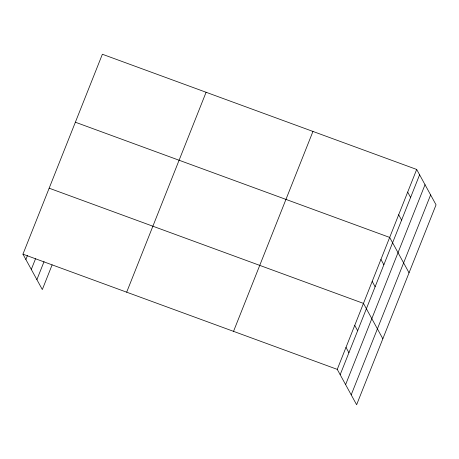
<?xml version="1.0" encoding="UTF-8"?>
<svg xmlns="http://www.w3.org/2000/svg" width="459" height="459" viewBox="0 0 459 459"><rect width="100%" height="100%" fill="white"/><g stroke="black" fill="none" stroke-linecap="round" stroke-linejoin="round"><path stroke-width="0.69" d="M22.95 254.166L102.374 54.248L416.68 169.451L436.05 204.834L356.626 404.752L337.256 369.369L22.95 254.166L42.32 289.549L52.114 264.889M25.87 259.501L27.46 255.502M31.298 269.416L35.538 258.756M36.892 279.634L44.041 261.641M126.673 292.182L206.097 92.265M233.533 331.352L312.958 131.435M337.256 369.369L416.68 169.451M340.176 374.705L419.601 174.793M345.604 384.619L425.028 184.707M351.198 394.838L430.622 194.92M75.368 122.22L389.674 237.423L409.044 272.807M49.159 188.196L363.465 303.399L382.835 338.776M407.678 192.109L410.598 197.45M398.676 214.766L401.596 220.108M380.941 259.415L383.862 264.751M372.203 281.407L375.123 286.743M354.727 325.385L357.653 330.727M345.994 347.377L348.915 352.713"/></g></svg>
